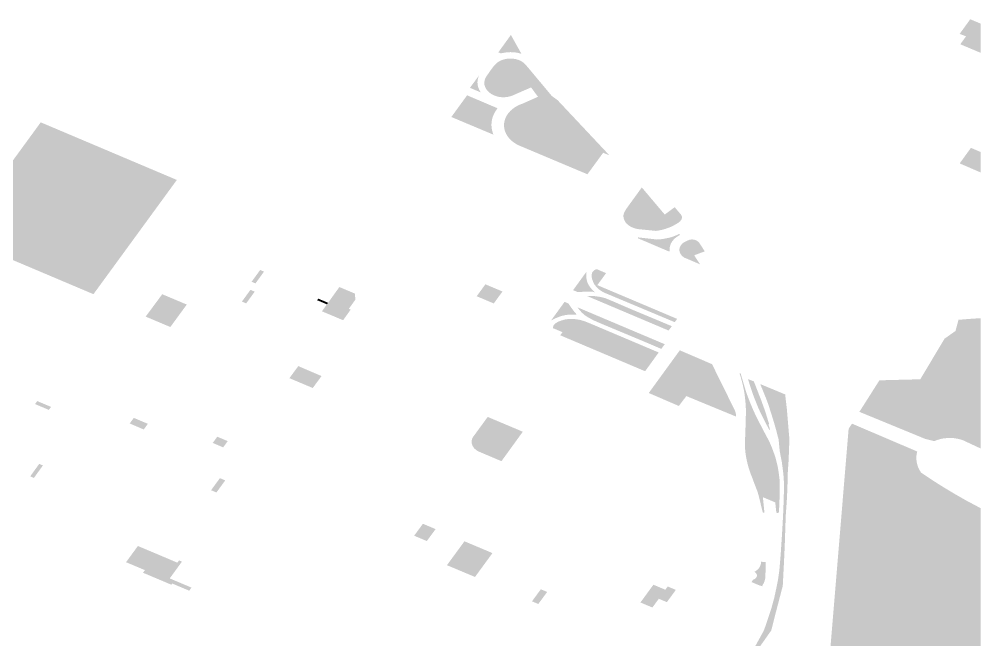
# Model space of a CAD drawing. Header units: inches. Extents: x -74.019 to -73.925, y 40.695 to 40.825.
# Drawn here: x -73.94465 to -73.925, y 40.79567 to 40.80835 of the extents above; entities that cross this region are included whole.
import ezdxf

# ---------------------------------------------------------------- set-up
doc = ezdxf.new("R2010")
doc.units = ezdxf.units.IN
doc.header["$MEASUREMENT"] = 0

msp = doc.modelspace()

# ---------------------------------------------------------------- hatches: boundary and pattern name
for points in [[(-73.925, 40.80766), (-73.925418, 40.807836), (-73.925301, 40.807998), (-73.925431, 40.808048), (-73.925215, 40.808347), (-73.925, 40.808257), (-73.925, 40.80766)], [(-73.934385, 40.807639), (-73.934441, 40.807657), (-73.934494, 40.807667), (-73.934552, 40.807673), (-73.934613, 40.807675), (-73.934672, 40.807672), (-73.934728, 40.807665), (-73.934776, 40.807657), (-73.934807, 40.80765), (-73.934858, 40.807671), (-73.934601, 40.808027), (-73.934385, 40.807639)], [(-73.933765, 40.80678), (-73.933648, 40.806695), (-73.933632, 40.806678), (-73.93259, 40.805569), (-73.932716, 40.805619), (-73.933037, 40.80518), (-73.93433, 40.805724), (-73.934417, 40.805761), (-73.934424, 40.805763), (-73.93443, 40.805766), (-73.934436, 40.805769), (-73.934442, 40.805772), (-73.934448, 40.805775), (-73.934454, 40.805778), (-73.93446, 40.805781), (-73.934466, 40.805784), (-73.934472, 40.805787), (-73.934478, 40.80579), (-73.934484, 40.805793), (-73.93449, 40.805797), (-73.934495, 40.8058), (-73.934501, 40.805803), (-73.934507, 40.805807), (-73.934512, 40.80581), (-73.934518, 40.805814), (-73.934523, 40.805817), (-73.934529, 40.805821), (-73.934534, 40.805825), (-73.934539, 40.805828), (-73.934544, 40.805832), (-73.93455, 40.805836), (-73.934555, 40.80584), (-73.93456, 40.805844), (-73.934565, 40.805848), (-73.93457, 40.805852), (-73.934575, 40.805856), (-73.93458, 40.80586), (-73.934584, 40.805864), (-73.934589, 40.805868), (-73.934594, 40.805872), (-73.934598, 40.805876), (-73.934603, 40.805881), (-73.934607, 40.805885), (-73.934612, 40.805889), (-73.934616, 40.805894), (-73.93462, 40.805898), (-73.934624, 40.805903), (-73.934629, 40.805907), (-73.934633, 40.805912), (-73.934637, 40.805916), (-73.934641, 40.805921), (-73.934644, 40.805925), (-73.934648, 40.80593), (-73.934652, 40.805935), (-73.934656, 40.805939), (-73.934659, 40.805944), (-73.934663, 40.805949), (-73.934666, 40.805954), (-73.934669, 40.805959), (-73.934673, 40.805963), (-73.934676, 40.805968), (-73.934679, 40.805973), (-73.934682, 40.805978), (-73.934685, 40.805983), (-73.934688, 40.805988), (-73.934691, 40.805993), (-73.934694, 40.805998), (-73.934696, 40.806003), (-73.934699, 40.806008), (-73.934702, 40.806014), (-73.934704, 40.806019), (-73.934706, 40.806024), (-73.934709, 40.806029), (-73.934711, 40.806034), (-73.934713, 40.80604), (-73.934715, 40.806045), (-73.934717, 40.80605), (-73.934719, 40.806055), (-73.934721, 40.806061), (-73.934723, 40.806066), (-73.934724, 40.806071), (-73.934726, 40.806077), (-73.934728, 40.806082), (-73.934729, 40.806087), (-73.93473, 40.806093), (-73.934732, 40.806098), (-73.934733, 40.806103), (-73.934734, 40.806109), (-73.934735, 40.806114), (-73.934736, 40.80612), (-73.934737, 40.806125), (-73.934738, 40.806131), (-73.934738, 40.806136), (-73.934739, 40.806141), (-73.93474, 40.806147), (-73.93474, 40.806152), (-73.934741, 40.806158), (-73.934741, 40.806163), (-73.934741, 40.806169), (-73.934741, 40.806174), (-73.934741, 40.80618), (-73.934741, 40.806185), (-73.934741, 40.806191), (-73.934741, 40.806196), (-73.934741, 40.806202), (-73.93474, 40.806207), (-73.93474, 40.806213), (-73.934739, 40.806218), (-73.934739, 40.806224), (-73.934738, 40.806229), (-73.934737, 40.806234), (-73.934737, 40.80624), (-73.934736, 40.806245), (-73.934735, 40.806251), (-73.934734, 40.806256), (-73.934732, 40.806262), (-73.934731, 40.806267), (-73.93473, 40.806272), (-73.934729, 40.806278), (-73.934727, 40.806283), (-73.934726, 40.806288), (-73.934724, 40.806294), (-73.934722, 40.806299), (-73.93472, 40.806304), (-73.934719, 40.80631), (-73.934717, 40.806315), (-73.934715, 40.80632), (-73.934712, 40.806325), (-73.93471, 40.806331), (-73.934708, 40.806336), (-73.934706, 40.806341), (-73.934703, 40.806346), (-73.934701, 40.806351), (-73.934698, 40.806356), (-73.934695, 40.806362), (-73.934693, 40.806367), (-73.93469, 40.806372), (-73.934687, 40.806377), (-73.934684, 40.806382), (-73.934681, 40.806387), (-73.934678, 40.806392), (-73.934675, 40.806396), (-73.934672, 40.806401), (-73.934668, 40.806406), (-73.934665, 40.806411), (-73.934661, 40.806416), (-73.934658, 40.806421), (-73.934654, 40.806425), (-73.934651, 40.80643), (-73.934647, 40.806435), (-73.934643, 40.806439), (-73.934639, 40.806444), (-73.934635, 40.806449), (-73.934631, 40.806453), (-73.934627, 40.806458), (-73.934623, 40.806462), (-73.934619, 40.806467), (-73.934614, 40.806471), (-73.93461, 40.806475), (-73.934606, 40.80648), (-73.934601, 40.806484), (-73.934597, 40.806488), (-73.934592, 40.806492), (-73.934587, 40.806497), (-73.934583, 40.806501), (-73.934578, 40.806505), (-73.934573, 40.806509), (-73.934568, 40.806513), (-73.934563, 40.806517), (-73.934558, 40.806521), (-73.934553, 40.806525), (-73.934548, 40.806528), (-73.934543, 40.806532), (-73.934537, 40.806536), (-73.934532, 40.80654), (-73.934527, 40.806543), (-73.934521, 40.806547), (-73.934516, 40.80655), (-73.93451, 40.806554), (-73.934505, 40.806557), (-73.934499, 40.806561), (-73.934493, 40.806564), (-73.934488, 40.806568), (-73.934482, 40.806571), (-73.934476, 40.806574), (-73.93447, 40.806577), (-73.934464, 40.80658), (-73.934458, 40.806583), (-73.934452, 40.806586), (-73.934446, 40.806589), (-73.93444, 40.806592), (-73.934434, 40.806595), (-73.934428, 40.806598), (-73.934421, 40.806601), (-73.934415, 40.806603), (-73.934409, 40.806606), (-73.934402, 40.806608), (-73.934395, 40.806611), (-73.934386, 40.806614), (-73.93437, 40.80662), (-73.934047, 40.806763), (-73.934189, 40.806954), (-73.934522, 40.806809), (-73.934561, 40.806792), (-73.934582, 40.806783), (-73.934612, 40.806774), (-73.934647, 40.806765), (-73.934685, 40.806758), (-73.934707, 40.806756), (-73.93472, 40.806755), (-73.934732, 40.806754), (-73.934745, 40.806753), (-73.934758, 40.806753), (-73.93477, 40.806753), (-73.934783, 40.806754), (-73.934795, 40.806755), (-73.934808, 40.806756), (-73.93482, 40.806757), (-73.934833, 40.806759), (-73.934845, 40.806761), (-73.934857, 40.806764), (-73.934869, 40.806767), (-73.934881, 40.80677), (-73.934893, 40.806773), (-73.934905, 40.806777), (-73.934916, 40.806781), (-73.934928, 40.806785), (-73.934939, 40.80679), (-73.934952, 40.806794), (-73.934963, 40.8068), (-73.934974, 40.806806), (-73.934985, 40.806811), (-73.934995, 40.806817), (-73.935006, 40.806824), (-73.935025, 40.806838), (-73.935032, 40.806843), (-73.935041, 40.80685), (-73.93505, 40.806858), (-73.935058, 40.806865), (-73.935066, 40.806873), (-73.935074, 40.806881), (-73.935081, 40.806889), (-73.935088, 40.806897), (-73.935095, 40.806905), (-73.935101, 40.806914), (-73.935107, 40.806923), (-73.935112, 40.806932), (-73.935117, 40.806941), (-73.935122, 40.80695), (-73.935126, 40.806959), (-73.93513, 40.806968), (-73.935133, 40.806978), (-73.935139, 40.806997), (-73.935142, 40.807016), (-73.935143, 40.807027), (-73.935143, 40.807058), (-73.935138, 40.807094), (-73.935129, 40.807128), (-73.935113, 40.807161), (-73.935082, 40.807208), (-73.935014, 40.807306), (-73.934947, 40.807395), (-73.934932, 40.807411), (-73.934915, 40.80743), (-73.934881, 40.80746), (-73.934849, 40.807481), (-73.934818, 40.807499), (-73.934775, 40.807517), (-73.934724, 40.807531), (-73.934677, 40.80754), (-73.934637, 40.807544), (-73.934596, 40.807544), (-73.934551, 40.80754), (-73.934504, 40.807533), (-73.93446, 40.807521), (-73.934423, 40.807507), (-73.934385, 40.807488), (-73.93435, 40.807465), (-73.934327, 40.807446), (-73.934305, 40.807425), (-73.933765, 40.80678)], [(-73.935213, 40.806851), (-73.935398, 40.806929), (-73.935438, 40.806946), (-73.935244, 40.80721), (-73.935243, 40.807209), (-73.935251, 40.807196), (-73.935257, 40.807183), (-73.935262, 40.807171), (-73.935267, 40.807158), (-73.935271, 40.807145), (-73.935274, 40.807132), (-73.935277, 40.807119), (-73.935278, 40.807115), (-73.93528, 40.807105), (-73.935282, 40.807091), (-73.935283, 40.807077), (-73.935284, 40.807063), (-73.935284, 40.807049), (-73.935283, 40.807036), (-73.935282, 40.807022), (-73.93528, 40.807008), (-73.935278, 40.806994), (-73.935275, 40.80698), (-73.935271, 40.806967), (-73.935267, 40.806954), (-73.935262, 40.80694), (-73.935257, 40.806927), (-73.935251, 40.806914), (-73.935245, 40.806901), (-73.935238, 40.806888), (-73.93523, 40.806876), (-73.935222, 40.806863), (-73.935214, 40.806851), (-73.935213, 40.806851)], [(-73.934956, 40.805988), (-73.935818, 40.80635), (-73.935496, 40.806793), (-73.934873, 40.806528), (-73.934873, 40.806527), (-73.934877, 40.806522), (-73.934881, 40.806518), (-73.934884, 40.806513), (-73.934888, 40.806508), (-73.934891, 40.806503), (-73.934895, 40.806498), (-73.934898, 40.806494), (-73.934902, 40.806489), (-73.934905, 40.806484), (-73.934908, 40.806479), (-73.934911, 40.806474), (-73.934915, 40.806469), (-73.934918, 40.806464), (-73.934921, 40.806459), (-73.934924, 40.806454), (-73.934927, 40.806449), (-73.93493, 40.806444), (-73.934932, 40.806439), (-73.934935, 40.806434), (-73.934938, 40.806429), (-73.93494, 40.806423), (-73.934943, 40.806418), (-73.934946, 40.806413), (-73.934948, 40.806408), (-73.93495, 40.806403), (-73.934953, 40.806398), (-73.934955, 40.806392), (-73.934957, 40.806387), (-73.93496, 40.806382), (-73.934962, 40.806377), (-73.934964, 40.806371), (-73.934966, 40.806366), (-73.934968, 40.806361), (-73.93497, 40.806355), (-73.934971, 40.80635), (-73.934973, 40.806345), (-73.934975, 40.806339), (-73.934977, 40.806334), (-73.934978, 40.806329), (-73.93498, 40.806323), (-73.934981, 40.806318), (-73.934983, 40.806312), (-73.934984, 40.806307), (-73.934985, 40.806301), (-73.934986, 40.806296), (-73.934988, 40.806291), (-73.934989, 40.806285), (-73.93499, 40.80628), (-73.934991, 40.806274), (-73.934992, 40.806269), (-73.934992, 40.806263), (-73.934993, 40.806258), (-73.934994, 40.806252), (-73.934995, 40.806247), (-73.934995, 40.806241), (-73.934996, 40.806236), (-73.934996, 40.80623), (-73.934997, 40.806225), (-73.934997, 40.806219), (-73.934997, 40.806214), (-73.934998, 40.806208), (-73.934998, 40.806203), (-73.934998, 40.806197), (-73.934998, 40.806192), (-73.934998, 40.806186), (-73.934998, 40.806181), (-73.934998, 40.806175), (-73.934998, 40.80617), (-73.934997, 40.806164), (-73.934997, 40.806159), (-73.934997, 40.806153), (-73.934996, 40.806148), (-73.934996, 40.806142), (-73.934995, 40.806137), (-73.934995, 40.806131), (-73.934994, 40.806126), (-73.934993, 40.80612), (-73.934992, 40.806115), (-73.934992, 40.806109), (-73.934991, 40.806104), (-73.93499, 40.806098), (-73.934989, 40.806093), (-73.934987, 40.806087), (-73.934986, 40.806082), (-73.934985, 40.806077), (-73.934984, 40.806071), (-73.934982, 40.806066), (-73.934981, 40.80606), (-73.93498, 40.806055), (-73.934978, 40.80605), (-73.934976, 40.806044), (-73.934975, 40.806039), (-73.934973, 40.806033), (-73.934971, 40.806028), (-73.934969, 40.806023), (-73.934968, 40.806017), (-73.934966, 40.806012), (-73.934956, 40.805988)], [(-73.944208, 40.806241), (-73.941427, 40.805064), (-73.943131, 40.80273), (-73.945912, 40.803907), (-73.944208, 40.806241)], [(-73.925, 40.805216), (-73.925431, 40.805402), (-73.925201, 40.805719), (-73.925, 40.805634), (-73.925, 40.805216)], [(-73.931458, 40.804357), (-73.931254, 40.804507), (-73.931125, 40.804354), (-73.931112, 40.804332), (-73.931105, 40.804307), (-73.931107, 40.804282), (-73.931111, 40.804265), (-73.93112, 40.80425), (-73.931145, 40.804218), (-73.931171, 40.804195), (-73.931201, 40.804176), (-73.931231, 40.804158), (-73.931286, 40.804128), (-73.931329, 40.804107), (-73.93137, 40.80409), (-73.931413, 40.804075), (-73.931453, 40.804061), (-73.931501, 40.804048), (-73.931551, 40.804037), (-73.931595, 40.804029), (-73.931641, 40.804023), (-73.931977, 40.804057), (-73.932009, 40.80406), (-73.932035, 40.804066), (-73.932057, 40.804072), (-73.932076, 40.804077), (-73.932092, 40.804083), (-73.932102, 40.804087), (-73.932123, 40.804095), (-73.932145, 40.804106), (-73.932168, 40.804118), (-73.9322, 40.80414), (-73.932218, 40.804154), (-73.932236, 40.804171), (-73.932245, 40.80418), (-73.932256, 40.804194), (-73.932267, 40.804212), (-73.932279, 40.804235), (-73.932285, 40.804246), (-73.932295, 40.804275), (-73.932301, 40.804309), (-73.932302, 40.80433), (-73.9323, 40.804348), (-73.932296, 40.804366), (-73.932291, 40.804384), (-73.932283, 40.804404), (-73.932275, 40.80442), (-73.932266, 40.804435), (-73.932257, 40.80445), (-73.932245, 40.804471), (-73.931926, 40.804911), (-73.931458, 40.804357)], [(-73.931277, 40.803843), (-73.931281, 40.803838), (-73.931285, 40.803834), (-73.931289, 40.803829), (-73.931293, 40.803824), (-73.931296, 40.80382), (-73.9313, 40.803815), (-73.931304, 40.80381), (-73.931307, 40.803805), (-73.93131, 40.8038), (-73.931313, 40.803795), (-73.931316, 40.80379), (-73.931319, 40.803785), (-73.931322, 40.80378), (-73.931325, 40.803775), (-73.931328, 40.80377), (-73.93133, 40.803765), (-73.931333, 40.80376), (-73.931335, 40.803754), (-73.931337, 40.803749), (-73.931339, 40.803744), (-73.931341, 40.803739), (-73.931343, 40.803733), (-73.931345, 40.803728), (-73.931347, 40.803723), (-73.931348, 40.803717), (-73.93135, 40.803712), (-73.931351, 40.803706), (-73.931352, 40.803701), (-73.931353, 40.803696), (-73.931354, 40.80369), (-73.931355, 40.803685), (-73.931356, 40.803679), (-73.931357, 40.803674), (-73.931357, 40.803668), (-73.931358, 40.803663), (-73.931358, 40.803657), (-73.931358, 40.803652), (-73.931358, 40.803646), (-73.931358, 40.803641), (-73.931358, 40.803635), (-73.931358, 40.80363), (-73.931357, 40.803624), (-73.931357, 40.803619), (-73.931356, 40.803613), (-73.931355, 40.803602), (-73.931371, 40.803602), (-73.932005, 40.803872), (-73.932001, 40.80389), (-73.931618, 40.803847), (-73.931573, 40.803849), (-73.931525, 40.803854), (-73.931481, 40.80386), (-73.931436, 40.803869), (-73.931385, 40.803879), (-73.931338, 40.803891), (-73.931291, 40.803906), (-73.931245, 40.803924), (-73.931214, 40.803936), (-73.931174, 40.803955), (-73.931161, 40.803962), (-73.931146, 40.803939), (-73.931148, 40.803938), (-73.931154, 40.803935), (-73.93116, 40.803932), (-73.931166, 40.803929), (-73.931172, 40.803926), (-73.931177, 40.803923), (-73.931183, 40.803919), (-73.931189, 40.803916), (-73.931194, 40.803912), (-73.9312, 40.803909), (-73.931205, 40.803905), (-73.931211, 40.803901), (-73.931216, 40.803897), (-73.931221, 40.803894), (-73.931226, 40.80389), (-73.931231, 40.803886), (-73.931236, 40.803882), (-73.931241, 40.803878), (-73.931246, 40.803874), (-73.931251, 40.803869), (-73.931255, 40.803865), (-73.93126, 40.803861), (-73.931264, 40.803856), (-73.931269, 40.803852), (-73.931273, 40.803848), (-73.931277, 40.803843)], [(-73.930736, 40.80334), (-73.93106, 40.803478), (-73.931065, 40.803482), (-73.931071, 40.803485), (-73.931076, 40.803489), (-73.931081, 40.803493), (-73.931086, 40.803497), (-73.931091, 40.803501), (-73.931095, 40.803505), (-73.9311, 40.803509), (-73.931104, 40.803514), (-73.931109, 40.803518), (-73.931113, 40.803523), (-73.931117, 40.803527), (-73.93112, 40.803532), (-73.931124, 40.803537), (-73.931127, 40.803541), (-73.931131, 40.803546), (-73.931134, 40.803551), (-73.931136, 40.803556), (-73.931139, 40.803561), (-73.931142, 40.803567), (-73.931144, 40.803572), (-73.931146, 40.803577), (-73.931148, 40.803582), (-73.93115, 40.803587), (-73.931152, 40.803593), (-73.931153, 40.803598), (-73.931154, 40.803604), (-73.931155, 40.803609), (-73.931156, 40.803614), (-73.931157, 40.80362), (-73.931157, 40.803625), (-73.931157, 40.803631), (-73.931157, 40.803636), (-73.931157, 40.803642), (-73.931157, 40.803647), (-73.931156, 40.803653), (-73.931156, 40.803658), (-73.931155, 40.803664), (-73.931154, 40.803669), (-73.931152, 40.803674), (-73.931151, 40.80368), (-73.931149, 40.803685), (-73.931147, 40.80369), (-73.931145, 40.803695), (-73.931143, 40.803701), (-73.931141, 40.803706), (-73.931138, 40.803711), (-73.931135, 40.803716), (-73.931132, 40.803721), (-73.931129, 40.803726), (-73.931126, 40.803731), (-73.931122, 40.803736), (-73.931119, 40.80374), (-73.931115, 40.803745), (-73.931111, 40.803749), (-73.931107, 40.803754), (-73.931102, 40.803758), (-73.931098, 40.803763), (-73.931093, 40.803767), (-73.931089, 40.803771), (-73.931084, 40.803775), (-73.931079, 40.803779), (-73.931073, 40.803783), (-73.931068, 40.803786), (-73.931063, 40.80379), (-73.931057, 40.803793), (-73.931051, 40.803797), (-73.931046, 40.8038), (-73.931012, 40.803816), (-73.930977, 40.803831), (-73.930952, 40.803841), (-73.930943, 40.803843), (-73.930934, 40.803845), (-73.930921, 40.803846), (-73.930909, 40.803848), (-73.930899, 40.803848), (-73.930886, 40.803847), (-73.930877, 40.803847), (-73.930867, 40.803845), (-73.930857, 40.803843), (-73.930846, 40.80384), (-73.930836, 40.803837), (-73.930824, 40.803832), (-73.930813, 40.803827), (-73.9308, 40.80382), (-73.930788, 40.803812), (-73.93077, 40.803797), (-73.930754, 40.803781), (-73.930639, 40.803605), (-73.930856, 40.803524), (-73.930736, 40.80334)], [(-73.93982, 40.80295), (-73.939899, 40.802983), (-73.939856, 40.803044), (-73.939812, 40.803104), (-73.939725, 40.803224), (-73.939646, 40.803191), (-73.93982, 40.80295)], [(-73.932892, 40.802777), (-73.932878, 40.802767), (-73.932916, 40.802777), (-73.932951, 40.80278), (-73.933009, 40.802781), (-73.933068, 40.802781), (-73.933161, 40.802777), (-73.933208, 40.802773), (-73.933233, 40.802772), (-73.93333, 40.802812), (-73.933061, 40.803183), (-73.933063, 40.803166), (-73.933063, 40.803142), (-73.933063, 40.803119), (-73.933062, 40.803096), (-73.93306, 40.803073), (-73.933057, 40.80305), (-73.933052, 40.803025), (-73.933052, 40.803023), (-73.933047, 40.803004), (-73.933041, 40.802981), (-73.933034, 40.802959), (-73.933025, 40.802941), (-73.933015, 40.802923), (-73.933004, 40.802905), (-73.932993, 40.802888), (-73.932981, 40.802871), (-73.932968, 40.802855), (-73.932954, 40.802838), (-73.93294, 40.802823), (-73.932925, 40.802807), (-73.932908, 40.802792), (-73.932907, 40.802791), (-73.932892, 40.802777)], [(-73.932282, 40.802681), (-73.932201, 40.802647), (-73.932123, 40.802614), (-73.932044, 40.80258), (-73.931915, 40.802526), (-73.931783, 40.80247), (-73.931654, 40.802416), (-73.931492, 40.802347), (-73.931204, 40.802225), (-73.931253, 40.802158), (-73.932674, 40.802753), (-73.932732, 40.802781), (-73.932791, 40.802819), (-73.932842, 40.802864), (-73.932844, 40.802867), (-73.932844, 40.802867), (-73.932852, 40.802877), (-73.932875, 40.802904), (-73.932875, 40.802905), (-73.932893, 40.802927), (-73.932898, 40.802935), (-73.932903, 40.802944), (-73.932909, 40.802954), (-73.932913, 40.802963), (-73.932918, 40.802973), (-73.932921, 40.802982), (-73.932925, 40.802993), (-73.932928, 40.803002), (-73.932932, 40.803013), (-73.932936, 40.803023), (-73.93294, 40.803033), (-73.932942, 40.803044), (-73.932944, 40.803053), (-73.932945, 40.803054), (-73.932947, 40.803065), (-73.932948, 40.803076), (-73.932949, 40.803087), (-73.93295, 40.803097), (-73.93295, 40.803108), (-73.93295, 40.803119), (-73.932949, 40.80313), (-73.932948, 40.80314), (-73.932946, 40.803151), (-73.932943, 40.803163), (-73.932941, 40.803169), (-73.932938, 40.803174), (-73.932934, 40.803181), (-73.932931, 40.803186), (-73.932927, 40.803191), (-73.932923, 40.803196), (-73.932919, 40.803201), (-73.932912, 40.803207), (-73.932905, 40.803212), (-73.932905, 40.803213), (-73.932894, 40.803221), (-73.932878, 40.80323), (-73.932863, 40.803236), (-73.932847, 40.803241), (-73.932656, 40.80316), (-73.932835, 40.802915), (-73.932757, 40.802882), (-73.932675, 40.802847), (-73.932603, 40.802817), (-73.932519, 40.802781), (-73.932358, 40.802713), (-73.932282, 40.802681)], [(-73.935018, 40.802569), (-73.93508, 40.802595), (-73.935144, 40.802622), (-73.935205, 40.802648), (-73.9353, 40.802688), (-73.935122, 40.802932), (-73.935039, 40.802897), (-73.935027, 40.802891), (-73.934966, 40.802866), (-73.934902, 40.802839), (-73.934882, 40.802831), (-73.934839, 40.802812), (-73.934801, 40.802796), (-73.934773, 40.802785), (-73.934951, 40.802541), (-73.935018, 40.802569)], [(-73.94156, 40.802059), (-73.942064, 40.802272), (-73.941725, 40.802729), (-73.941224, 40.802518), (-73.94156, 40.802059)], [(-73.939836, 40.802782), (-73.94001, 40.802542), (-73.940098, 40.802578), (-73.939923, 40.802819), (-73.939836, 40.802782)], [(-73.93803, 40.802198), (-73.938174, 40.802259), (-73.938305, 40.802314), (-73.938386, 40.802348), (-73.938462, 40.80238), (-73.938435, 40.802417), (-73.93841, 40.802453), (-73.938385, 40.802487), (-73.93836, 40.802522), (-73.938337, 40.802555), (-73.938309, 40.802592), (-73.938284, 40.802628), (-73.938106, 40.802876), (-73.93803, 40.802844), (-73.937949, 40.80281), (-73.937874, 40.802778), (-73.937801, 40.802747), (-73.937786, 40.802741), (-73.937781, 40.802615), (-73.937913, 40.802431), (-73.937875, 40.802414), (-73.93803, 40.802198)], [(-73.93836, 40.802522), (-73.938561, 40.802607), (-73.938537, 40.802639), (-73.938337, 40.802555), (-73.93836, 40.802522)], [(-73.933264, 40.802312), (-73.93327, 40.802309), (-73.933276, 40.802308), (-73.933298, 40.802311), (-73.933318, 40.802312), (-73.933318, 40.802312), (-73.933338, 40.802313), (-73.933358, 40.802313), (-73.933378, 40.802313), (-73.933398, 40.802312), (-73.933418, 40.802311), (-73.933423, 40.802311), (-73.933437, 40.802309), (-73.933457, 40.802307), (-73.933477, 40.802304), (-73.933496, 40.802301), (-73.933515, 40.802297), (-73.933534, 40.802292), (-73.933553, 40.802288), (-73.933572, 40.802282), (-73.93359, 40.802276), (-73.933623, 40.802265), (-73.933655, 40.802252), (-73.933687, 40.802239), (-73.933718, 40.802225), (-73.933749, 40.80221), (-73.933779, 40.802194), (-73.933504, 40.802573), (-73.933427, 40.80254), (-73.933406, 40.80251), (-73.933405, 40.80251), (-73.933373, 40.802462), (-73.933339, 40.802416), (-73.933339, 40.802415), (-73.933302, 40.802368), (-73.933262, 40.802322), (-73.933261, 40.802318), (-73.933264, 40.802312)], [(-73.931378, 40.801987), (-73.933049, 40.802694), (-73.933041, 40.802694), (-73.93301, 40.802695), (-73.932979, 40.802696), (-73.932948, 40.802695), (-73.932913, 40.802693), (-73.932878, 40.802689), (-73.932843, 40.802684), (-73.932808, 40.802679), (-73.932774, 40.802673), (-73.932739, 40.802666), (-73.932706, 40.802658), (-73.932672, 40.802649), (-73.932538, 40.802593), (-73.932108, 40.802408), (-73.931618, 40.802204), (-73.931313, 40.802076), (-73.931378, 40.801987)], [(-73.931528, 40.801612), (-73.931771, 40.801716), (-73.932277, 40.801928), (-73.932723, 40.802114), (-73.932873, 40.802179), (-73.932894, 40.802186), (-73.932907, 40.802192), (-73.932962, 40.802223), (-73.932981, 40.802233), (-73.933001, 40.802243), (-73.933019, 40.802253), (-73.933037, 40.802264), (-73.933055, 40.802276), (-73.933072, 40.802288), (-73.933089, 40.8023), (-73.933105, 40.802313), (-73.933121, 40.802326), (-73.933135, 40.802339), (-73.93315, 40.802353), (-73.933164, 40.802367), (-73.933177, 40.802382), (-73.933186, 40.802392), (-73.933195, 40.802402), (-73.933203, 40.802412), (-73.933211, 40.802422), (-73.933217, 40.80243), (-73.933227, 40.802443), (-73.933242, 40.802462), (-73.931458, 40.801708), (-73.931528, 40.801612)], [(-73.931632, 40.801469), (-73.933366, 40.802202), (-73.933547, 40.801954), (-73.933739, 40.802035), (-73.933738, 40.802054), (-73.933737, 40.802071), (-73.933719, 40.802108), (-73.933682, 40.802141), (-73.933625, 40.802171), (-73.933565, 40.802194), (-73.933565, 40.802194), (-73.933499, 40.802212), (-73.933415, 40.802224), (-73.933377, 40.802224), (-73.933329, 40.802224), (-73.933312, 40.802222), (-73.933264, 40.802217), (-73.933192, 40.802205), (-73.9331, 40.802179), (-73.933013, 40.802145), (-73.931581, 40.801539), (-73.931632, 40.801469)], [(-73.931812, 40.80122), (-73.931859, 40.801156), (-73.933593, 40.80189), (-73.933547, 40.801954), (-73.933366, 40.802202), (-73.931632, 40.801469), (-73.931812, 40.80122)], [(-73.925, 40.799576), (-73.92536, 40.799744), (-73.925423, 40.799764), (-73.925488, 40.799779), (-73.925555, 40.799789), (-73.925624, 40.799792), (-73.925692, 40.79979), (-73.92576, 40.799783), (-73.925826, 40.79977), (-73.92589, 40.799751), (-73.92595, 40.799727), (-73.926142, 40.799776), (-73.926183, 40.799793), (-73.926716, 40.800012), (-73.92748, 40.800326), (-73.927071, 40.80097), (-73.926236, 40.800991), (-73.925741, 40.80182), (-73.925517, 40.801978), (-73.925455, 40.802206), (-73.925405, 40.80221), (-73.925398, 40.802211), (-73.925391, 40.802211), (-73.925383, 40.802212), (-73.925376, 40.802213), (-73.925369, 40.802213), (-73.925362, 40.802214), (-73.925355, 40.802214), (-73.925348, 40.802215), (-73.92534, 40.802216), (-73.925333, 40.802216), (-73.925319, 40.802218), (-73.925312, 40.802218), (-73.925304, 40.802219), (-73.925297, 40.802219), (-73.92529, 40.80222), (-73.925283, 40.802221), (-73.925276, 40.802221), (-73.925269, 40.802222), (-73.925261, 40.802222), (-73.925254, 40.802223), (-73.925247, 40.802223), (-73.92524, 40.802224), (-73.925233, 40.802224), (-73.925225, 40.802225), (-73.925218, 40.802226), (-73.925211, 40.802226), (-73.925204, 40.802227), (-73.925197, 40.802227), (-73.925189, 40.802228), (-73.925182, 40.802228), (-73.925175, 40.802229), (-73.925168, 40.802229), (-73.925161, 40.80223), (-73.925154, 40.80223), (-73.925146, 40.802231), (-73.925139, 40.802231), (-73.925132, 40.802232), (-73.925125, 40.802232), (-73.925118, 40.802232), (-73.92511, 40.802233), (-73.925103, 40.802233), (-73.925096, 40.802234), (-73.925089, 40.802234), (-73.925082, 40.802235), (-73.925074, 40.802235), (-73.925067, 40.802236), (-73.925031, 40.802238), (-73.925024, 40.802238), (-73.925017, 40.802238), (-73.92501, 40.802239), (-73.925002, 40.802239), (-73.925, 40.802239), (-73.925, 40.799576)], [(-73.930027, 40.80036), (-73.930013, 40.800322), (-73.930004, 40.800282), (-73.930001, 40.800242), (-73.930002, 40.80023), (-73.931016, 40.800648), (-73.93117, 40.800446), (-73.931784, 40.800711), (-73.93115, 40.801583), (-73.930491, 40.8013), (-73.930027, 40.80036)], [(-73.93865, 40.800813), (-73.938887, 40.800913), (-73.939127, 40.801014), (-73.938945, 40.801261), (-73.938707, 40.801158), (-73.93847, 40.801057), (-73.93865, 40.800813)], [(-73.929116, 40.798442), (-73.929123, 40.798287), (-73.929124, 40.79828), (-73.929127, 40.798273), (-73.929133, 40.798267), (-73.929139, 40.798263), (-73.929146, 40.798262), (-73.929154, 40.798261), (-73.929161, 40.798262), (-73.929167, 40.798264), (-73.929174, 40.798269), (-73.929177, 40.798274), (-73.929179, 40.79828), (-73.929199, 40.798476), (-73.929452, 40.798582), (-73.929422, 40.798281), (-73.929422, 40.798275), (-73.929423, 40.79827), (-73.929427, 40.798266), (-73.929432, 40.798264), (-73.929436, 40.798263), (-73.929443, 40.798264), (-73.929448, 40.798265), (-73.929451, 40.798267), (-73.929453, 40.79827), (-73.929456, 40.798274), (-73.929462, 40.798301), (-73.929539, 40.798617), (-73.929552, 40.798663), (-73.929566, 40.798705), (-73.929585, 40.798755), (-73.929611, 40.798822), (-73.929639, 40.798896), (-73.929662, 40.798959), (-73.929683, 40.799013), (-73.929698, 40.799051), (-73.929707, 40.799075), (-73.929726, 40.799129), (-73.92975, 40.799208), (-73.929769, 40.799278), (-73.929781, 40.799334), (-73.929792, 40.799386), (-73.9298, 40.799433), (-73.929808, 40.799492), (-73.929813, 40.799537), (-73.929817, 40.799593), (-73.929818, 40.799635), (-73.929819, 40.799676), (-73.929807, 40.800016), (-73.9298, 40.800257), (-73.9298, 40.800269), (-73.929798, 40.800351), (-73.929804, 40.800473), (-73.929812, 40.800564), (-73.929827, 40.80069), (-73.929841, 40.800774), (-73.929865, 40.800887), (-73.929882, 40.800955), (-73.929893, 40.800993), (-73.929902, 40.801027), (-73.929927, 40.801105), (-73.929928, 40.801108), (-73.929926, 40.801111), (-73.929923, 40.801113), (-73.929919, 40.801114), (-73.929916, 40.801114), (-73.929912, 40.801113), (-73.929908, 40.801112), (-73.929907, 40.80111), (-73.929906, 40.801107), (-73.929851, 40.800921), (-73.929822, 40.800822), (-73.92979, 40.80072), (-73.929771, 40.800666), (-73.929724, 40.800543), (-73.929672, 40.800414), (-73.929625, 40.800309), (-73.929582, 40.800218), (-73.929557, 40.800168), (-73.929495, 40.80005), (-73.929476, 40.800013), (-73.929437, 40.799939), (-73.929407, 40.79988), (-73.92936, 40.799793), (-73.929327, 40.799731), (-73.929306, 40.799685), (-73.929275, 40.799613), (-73.929246, 40.799538), (-73.929221, 40.799467), (-73.929201, 40.79941), (-73.92918, 40.799336), (-73.929151, 40.799215), (-73.929135, 40.799126), (-73.929123, 40.799042), (-73.929112, 40.798946), (-73.929107, 40.798871), (-73.929106, 40.798789), (-73.929106, 40.798705), (-73.929116, 40.798442)], [(-73.929323, 40.80007), (-73.92934, 40.800077), (-73.929306, 40.799965), (-73.929323, 40.799961), (-73.929396, 40.8001), (-73.929422, 40.80015), (-73.929449, 40.800204), (-73.929484, 40.800275), (-73.929522, 40.800355), (-73.929544, 40.800403), (-73.929626, 40.800606), (-73.929662, 40.800702), (-73.92968, 40.800755), (-73.929715, 40.800861), (-73.929739, 40.800941), (-73.929755, 40.800996), (-73.929636, 40.800947), (-73.929518, 40.800643), (-73.92949, 40.800575), (-73.929456, 40.800477), (-73.929416, 40.800368), (-73.92937, 40.800225), (-73.929323, 40.80007)], [(-73.94264, 40.783782), (-73.942901, 40.783597), (-73.942978, 40.783542), (-73.943014, 40.783517), (-73.943041, 40.7835), (-73.943105, 40.783454), (-73.943167, 40.783407), (-73.943205, 40.783372), (-73.943239, 40.783334), (-73.943396, 40.783113), (-73.943553, 40.782899), (-73.943551, 40.782892), (-73.943548, 40.782886), (-73.943546, 40.782879), (-73.943545, 40.782872), (-73.943546, 40.782865), (-73.943548, 40.782859), (-73.943622, 40.782729), (-73.943651, 40.78268), (-73.943664, 40.782655), (-73.943669, 40.782628), (-73.943676, 40.782594), (-73.943681, 40.782571), (-73.943691, 40.782524), (-73.943697, 40.782497), (-73.943701, 40.782478), (-73.943802, 40.782011), (-73.943831, 40.781887), (-73.943857, 40.781665), (-73.943861, 40.781638), (-73.943889, 40.781622), (-73.943884, 40.781391), (-73.943887, 40.781267), (-73.943749, 40.780737), (-73.943736, 40.780677), (-73.943712, 40.780559), (-73.943659, 40.780361), (-73.94362, 40.780172), (-73.943612, 40.780154), (-73.943542, 40.780006), (-73.943512, 40.779942), (-73.943318, 40.779526), (-73.94321, 40.779277), (-73.943035, 40.778869), (-73.942751, 40.778306), (-73.94273, 40.778265), (-73.942715, 40.778235), (-73.942707, 40.778219), (-73.942697, 40.778198), (-73.942665, 40.778125), (-73.942619, 40.777907), (-73.942583, 40.777789), (-73.942532, 40.777615), (-73.942455, 40.777389), (-73.942538, 40.777422), (-73.942626, 40.777457), (-73.942663, 40.777564), (-73.942717, 40.777792), (-73.942766, 40.777922), (-73.942856, 40.778172), (-73.942997, 40.778505), (-73.943158, 40.778818), (-73.943395, 40.779371), (-73.943556, 40.779694), (-73.94371, 40.780041), (-73.943749, 40.780183), (-73.943813, 40.780379), (-73.943896, 40.780643), (-73.943924, 40.780804), (-73.943953, 40.780964), (-73.943973, 40.781125), (-73.943973, 40.781128), (-73.943973, 40.781129), (-73.94398, 40.781218), (-73.943975, 40.781208), (-73.943976, 40.781237), (-73.943976, 40.781238), (-73.943977, 40.781249), (-73.943977, 40.78125), (-73.943977, 40.781251), (-73.943977, 40.781252), (-73.943977, 40.781253), (-73.943977, 40.781254), (-73.943977, 40.781255), (-73.943977, 40.781257), (-73.943977, 40.78126), (-73.943977, 40.78126), (-73.943977, 40.781261), (-73.943977, 40.781261), (-73.943977, 40.781262), (-73.943977, 40.781262), (-73.943977, 40.781263), (-73.943977, 40.781263), (-73.943977, 40.781264), (-73.943977, 40.781264), (-73.943977, 40.781264), (-73.943977, 40.781265), (-73.943977, 40.781265), (-73.943977, 40.781266), (-73.943978, 40.781271), (-73.943978, 40.781273), (-73.943978, 40.781274), (-73.943978, 40.781274), (-73.943978, 40.781275), (-73.943978, 40.781275), (-73.943978, 40.781276), (-73.943978, 40.781277), (-73.943978, 40.781277), (-73.943978, 40.781277), (-73.943978, 40.781278), (-73.943978, 40.781279), (-73.943978, 40.781279), (-73.943978, 40.78128), (-73.943978, 40.78128), (-73.943978, 40.78128), (-73.94398, 40.781328), (-73.94398, 40.781329), (-73.94398, 40.78133), (-73.94398, 40.781332), (-73.94398, 40.781332), (-73.94398, 40.781333), (-73.94398, 40.781334), (-73.94398, 40.781335), (-73.94398, 40.781335), (-73.94398, 40.781337), (-73.94398, 40.781338), (-73.94398, 40.781339), (-73.94398, 40.781343), (-73.94398, 40.781343), (-73.94398, 40.781344), (-73.94398, 40.781344), (-73.94398, 40.781345), (-73.94398, 40.781345), (-73.94398, 40.781345), (-73.94398, 40.781346), (-73.94398, 40.781347), (-73.94398, 40.781348), (-73.94398, 40.781348), (-73.94398, 40.781349), (-73.94398, 40.78135), (-73.94398, 40.781352), (-73.94398, 40.781443), (-73.943976, 40.781569), (-73.943977, 40.781663), (-73.94397, 40.781756), (-73.943957, 40.781849), (-73.943937, 40.781941), (-73.943911, 40.782032), (-73.943864, 40.782232), (-73.943812, 40.782441), (-73.943742, 40.782721), (-73.943734, 40.782761), (-73.943734, 40.782802), (-73.943735, 40.782811), (-73.943734, 40.782821), (-73.94373, 40.78283), (-73.943725, 40.782838), (-73.943718, 40.782846), (-73.94371, 40.782853), (-73.943676, 40.78287), (-73.943646, 40.78289), (-73.943619, 40.782914), (-73.943314, 40.783317), (-73.943238, 40.783393), (-73.943159, 40.783467), (-73.943076, 40.783538), (-73.94288, 40.783688), (-73.942752, 40.78378), (-73.94273, 40.783795), (-73.942732, 40.783795), (-73.942684, 40.783831), (-73.942652, 40.78386), (-73.942618, 40.783887), (-73.942548, 40.783934), (-73.942476, 40.783977), (-73.94231, 40.784073), (-73.942142, 40.784166), (-73.941973, 40.784254), (-73.941891, 40.7843), (-73.941837, 40.784336), (-73.941786, 40.784375), (-73.941754, 40.784395), (-73.941472, 40.78454), (-73.940687, 40.784933), (-73.940472, 40.785038), (-73.940129, 40.785241), (-73.939993, 40.785342), (-73.939776, 40.78553), (-73.939533, 40.785781), (-73.939137, 40.786234), (-73.938884, 40.786516), (-73.938676, 40.786755), (-73.938496, 40.786966), (-73.938385, 40.787093), (-73.938283, 40.787222), (-73.938225, 40.787291), (-73.938151, 40.787398), (-73.937916, 40.787819), (-73.937781, 40.788124), (-73.937702, 40.788302), (-73.937586, 40.78855), (-73.937495, 40.788762), (-73.937397, 40.78899), (-73.937304, 40.789199), (-73.937226, 40.78936), (-73.937148, 40.789496), (-73.936981, 40.789766), (-73.936648, 40.790209), (-73.936388, 40.790553), (-73.936215, 40.790766), (-73.93604, 40.790969), (-73.935861, 40.791174), (-73.935717, 40.791316), (-73.935452, 40.791545), (-73.935195, 40.791736), (-73.934506, 40.792225), (-73.934006, 40.79256), (-73.933349, 40.792969), (-73.93265, 40.793366), (-73.931923, 40.79377), (-73.931215, 40.794146), (-73.930713, 40.794417), (-73.930364, 40.794635), (-73.930236, 40.794729), (-73.930171, 40.794788), (-73.930072, 40.794891), (-73.92993, 40.795066), (-73.929784, 40.795266), (-73.92964, 40.79548), (-73.929437, 40.795849), (-73.92939, 40.795975), (-73.929278, 40.796314), (-73.929221, 40.796521), (-73.929175, 40.796735), (-73.929141, 40.796908), (-73.929115, 40.797091), (-73.929089, 40.797403), (-73.929057, 40.797894), (-73.929039, 40.798218), (-73.929039, 40.798218), (-73.929026, 40.798548), (-73.929021, 40.798789), (-73.929025, 40.798957), (-73.929039, 40.799106), (-73.929064, 40.799293), (-73.929108, 40.799523), (-73.92913, 40.799757), (-73.929175, 40.799932), (-73.929223, 40.800101), (-73.929273, 40.800265), (-73.929319, 40.800408), (-73.929359, 40.800527), (-73.929382, 40.800588), (-73.929506, 40.800893), (-73.929194, 40.800764), (-73.928997, 40.800682), (-73.928963, 40.80039), (-73.928911, 40.799774), (-73.928918, 40.799532), (-73.928929, 40.799297), (-73.928942, 40.79911), (-73.928946, 40.798942), (-73.928951, 40.798786), (-73.92896, 40.798562), (-73.928985, 40.798203), (-73.929006, 40.797574), (-73.929026, 40.797151), (-73.929046, 40.796769), (-73.929176, 40.796272), (-73.929281, 40.79586), (-73.929526, 40.795512), (-73.929888, 40.79503), (-73.930201, 40.794596), (-73.930549, 40.794412), (-73.931404, 40.793948), (-73.932428, 40.793378), (-73.932722, 40.793226), (-73.933496, 40.792775), (-73.934303, 40.792202), (-73.934361, 40.79216), (-73.934861, 40.79182), (-73.934886, 40.791803), (-73.935032, 40.791704), (-73.935552, 40.791318), (-73.935818, 40.791115), (-73.935831, 40.791096), (-73.936181, 40.790621), (-73.936772, 40.789821), (-73.937026, 40.789474), (-73.937086, 40.789372), (-73.937097, 40.789355), (-73.937149, 40.789189), (-73.93716, 40.789157), (-73.937519, 40.788364), (-73.937798, 40.787745), (-73.938111, 40.787198), (-73.938529, 40.78673), (-73.938717, 40.786515), (-73.938878, 40.786333), (-73.939336, 40.785819), (-73.939742, 40.785364), (-73.939836, 40.785255), (-73.939852, 40.785247), (-73.940318, 40.785002), (-73.940688, 40.784804), (-73.941342, 40.784486), (-73.941574, 40.784367), (-73.941629, 40.784339), (-73.941713, 40.784296), (-73.941831, 40.784236), (-73.94212, 40.784088), (-73.942122, 40.784087), (-73.942153, 40.784071), (-73.942155, 40.78407), (-73.942186, 40.784053), (-73.942188, 40.784052), (-73.94222, 40.784035), (-73.942221, 40.784034), (-73.942253, 40.784018), (-73.942255, 40.784017), (-73.942287, 40.784), (-73.942288, 40.783999), (-73.94232, 40.783982), (-73.942321, 40.783981), (-73.942353, 40.783964), (-73.942354, 40.783964), (-73.942387, 40.783946), (-73.942387, 40.783946), (-73.942387, 40.783946), (-73.94242, 40.783929), (-73.942421, 40.783928), (-73.942454, 40.783911), (-73.942459, 40.783908), (-73.942464, 40.783905), (-73.942469, 40.783901), (-73.942473, 40.783898), (-73.942478, 40.783895), (-73.942483, 40.783892), (-73.942488, 40.783889), (-73.942493, 40.783886), (-73.942514, 40.783871), (-73.942535, 40.783856), (-73.942556, 40.783841), (-73.942556, 40.783841), (-73.942577, 40.783826), (-73.942577, 40.783826), (-73.942598, 40.783811), (-73.942619, 40.783796), (-73.94264, 40.783782)], [(-73.944042, 40.800366), (-73.944325, 40.800485), (-73.94428, 40.800546), (-73.943997, 40.800427), (-73.944042, 40.800366)], [(-73.942019, 40.800081), (-73.942103, 40.799966), (-73.94239, 40.800088), (-73.942307, 40.800203), (-73.942019, 40.800081)], [(-73.934794, 40.799318), (-73.935245, 40.799509), (-73.935258, 40.799515), (-73.935272, 40.799522), (-73.93528, 40.799526), (-73.93529, 40.799532), (-73.935303, 40.799541), (-73.935316, 40.79955), (-73.935325, 40.799558), (-73.935336, 40.799568), (-73.935344, 40.799576), (-73.935352, 40.799584), (-73.935358, 40.799591), (-73.935365, 40.7996), (-73.93537, 40.799608), (-73.935376, 40.799617), (-73.93538, 40.799625), (-73.935385, 40.799635), (-73.935389, 40.799643), (-73.935392, 40.799652), (-73.935395, 40.79966), (-73.935397, 40.799668), (-73.935399, 40.799674), (-73.9354, 40.79968), (-73.935401, 40.799686), (-73.935403, 40.799701), (-73.935403, 40.799715), (-73.935402, 40.799735), (-73.9354, 40.799746), (-73.935397, 40.799759), (-73.935394, 40.799771), (-73.935388, 40.799786), (-73.935381, 40.799801), (-73.935374, 40.799813), (-73.935075, 40.800222), (-73.934358, 40.79992), (-73.934794, 40.799318)], [(-73.925, 40.791919), (-73.925216, 40.791678), (-73.925483, 40.791372), (-73.925776, 40.791049), (-73.925945, 40.790864), (-73.925985, 40.790821), (-73.926002, 40.790824), (-73.926038, 40.790838), (-73.928941, 40.791545), (-73.930165, 40.792025), (-73.929254, 40.792744), (-73.928234, 40.793557), (-73.928204, 40.793925), (-73.9277, 40.799979), (-73.927632, 40.800085), (-73.926299, 40.799516), (-73.926312, 40.799454), (-73.926317, 40.799391), (-73.926313, 40.799328), (-73.926302, 40.799265), (-73.926283, 40.799204), (-73.926256, 40.799144), (-73.926222, 40.799087), (-73.925997, 40.798935), (-73.925766, 40.798789), (-73.92553, 40.798647), (-73.925289, 40.79851), (-73.925043, 40.798379), (-73.925, 40.798358), (-73.925, 40.791919)], [(-73.940387, 40.799728), (-73.940416, 40.799688), (-73.940448, 40.799644), (-73.94048, 40.7996), (-73.940694, 40.799691), (-73.940662, 40.799734), (-73.94063, 40.799778), (-73.940601, 40.799818), (-73.940387, 40.799728)], [(-73.944347, 40.798976), (-73.944423, 40.799008), (-73.944239, 40.799263), (-73.944192, 40.799243), (-73.944164, 40.799231), (-73.944347, 40.798976)], [(-73.940618, 40.798678), (-73.940626, 40.798682), (-73.940672, 40.798701), (-73.940687, 40.798708), (-73.940727, 40.798725), (-73.940547, 40.798972), (-73.940492, 40.798948), (-73.940438, 40.798926), (-73.940618, 40.798678)], [(-73.936319, 40.797686), (-73.936445, 40.797739), (-73.936578, 40.797795), (-73.936534, 40.797855), (-73.936489, 40.797916), (-73.936399, 40.798039), (-73.936266, 40.797983), (-73.93614, 40.79793), (-73.936319, 40.797686)], [(-73.935069, 40.797315), (-73.935133, 40.797228), (-73.935168, 40.79718), (-73.935201, 40.797135), (-73.935247, 40.797072), (-73.935291, 40.797012), (-73.935334, 40.796952), (-73.935908, 40.797193), (-73.93555, 40.797681), (-73.934978, 40.79744), (-73.935069, 40.797315)], [(-73.941128, 40.796735), (-73.941174, 40.796672), (-73.941521, 40.796818), (-73.941539, 40.796794), (-73.942119, 40.797039), (-73.94208, 40.797092), (-73.942465, 40.797254), (-73.942223, 40.797585), (-73.94175, 40.797386), (-73.941417, 40.797244), (-73.941382, 40.797291), (-73.941323, 40.797266), (-73.941572, 40.796923), (-73.941128, 40.796735)], [(-73.929396, 40.797255), (-73.929395, 40.797152), (-73.929399, 40.797028), (-73.9294, 40.797), (-73.929402, 40.796973), (-73.929402, 40.796959), (-73.929403, 40.796945), (-73.929404, 40.796931), (-73.929406, 40.796917), (-73.929409, 40.796903), (-73.929412, 40.796889), (-73.929416, 40.796875), (-73.929421, 40.796861), (-73.929426, 40.796848), (-73.929431, 40.796835), (-73.929438, 40.796821), (-73.929442, 40.796815), (-73.929446, 40.796809), (-73.92945, 40.796803), (-73.929453, 40.796797), (-73.929456, 40.796791), (-73.929459, 40.796784), (-73.929462, 40.796778), (-73.929464, 40.796771), (-73.929466, 40.796764), (-73.929521, 40.796779), (-73.929685, 40.796848), (-73.929653, 40.796896), (-73.929646, 40.796898), (-73.929638, 40.796901), (-73.929631, 40.796904), (-73.929624, 40.796908), (-73.929617, 40.796912), (-73.929612, 40.796915), (-73.929608, 40.796918), (-73.929604, 40.796922), (-73.9296, 40.796926), (-73.929595, 40.796931), (-73.92959, 40.796936), (-73.929586, 40.796942), (-73.929583, 40.796948), (-73.92958, 40.796952), (-73.929578, 40.796957), (-73.929576, 40.796963), (-73.929575, 40.796969), (-73.929574, 40.796975), (-73.929574, 40.79698), (-73.929574, 40.796985), (-73.929574, 40.796991), (-73.929575, 40.796998), (-73.929577, 40.797004), (-73.929579, 40.797008), (-73.929581, 40.797013), (-73.929584, 40.797019), (-73.929587, 40.797025), (-73.929592, 40.79703), (-73.929596, 40.797036), (-73.929601, 40.797041), (-73.929607, 40.797045), (-73.929613, 40.79705), (-73.929619, 40.797054), (-73.929624, 40.797057), (-73.929615, 40.797062), (-73.929606, 40.797067), (-73.929598, 40.797073), (-73.92959, 40.797079), (-73.929582, 40.797085), (-73.929574, 40.797091), (-73.929566, 40.797098), (-73.929559, 40.797104), (-73.929552, 40.797111), (-73.929546, 40.797118), (-73.92954, 40.797125), (-73.929534, 40.797133), (-73.929528, 40.79714), (-73.929523, 40.797148), (-73.929518, 40.797156), (-73.929514, 40.797164), (-73.92951, 40.797172), (-73.929506, 40.79718), (-73.929503, 40.797188), (-73.9295, 40.797196), (-73.929497, 40.797205), (-73.929495, 40.797213), (-73.929493, 40.797221), (-73.929492, 40.79723), (-73.929491, 40.797239), (-73.929489, 40.797264), (-73.929396, 40.797255)], [(-73.933989, 40.796701), (-73.933953, 40.796685), (-73.933918, 40.796671), (-73.933902, 40.796664), (-73.93386, 40.796646), (-73.934041, 40.7964), (-73.934099, 40.796425), (-73.93417, 40.796455), (-73.933989, 40.796701)], [(-73.931397, 40.796758), (-73.931231, 40.796688), (-73.931414, 40.796437), (-73.931421, 40.796441), (-73.931496, 40.796472), (-73.931579, 40.796507), (-73.93171, 40.796328), (-73.931954, 40.796431), (-73.931689, 40.796794), (-73.931445, 40.796691), (-73.931397, 40.796758)]]:
    msp.add_hatch(color=256).paths.add_polyline_path(points, flags=0)

doc.saveas('drawing.dxf')
